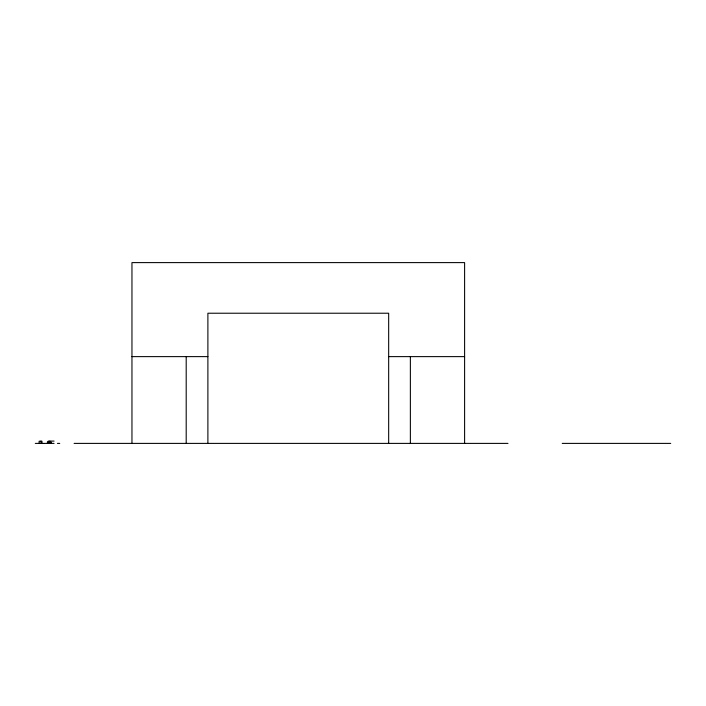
<?xml version="1.0" encoding="UTF-8"?>
<svg xmlns="http://www.w3.org/2000/svg" width="706" height="706" viewBox="0 0 706 706"><rect width="100%" height="100%" fill="white"/><g stroke="black" fill="none" stroke-linecap="round" stroke-linejoin="round"><path stroke-width="1.06" d="M131.96 356.618L207.891 356.618M388.671 356.618L464.601 356.618M48.237 441.091L54.062 441.091M35.3 443.394L43.622 443.394M43.807 443.394L54.062 443.394M57.451 443.394L59.719 443.394M74.112 443.394L507.993 443.394M562.232 443.394L670.7 443.394M464.601 443.394L464.601 262.606L131.96 262.606L131.96 443.394M410.371 356.618L410.371 443.394M388.671 443.394L388.671 313.226L207.891 313.226L207.891 443.394M186.199 356.618L186.199 443.394M51.22 443.394L51.22 442.168L50.806 443.394M50.497 443.394L50.497 441.797L47.426 441.797L47.426 443.394M50.179 441.797L50.179 443.394M49.897 441.091L49.897 442.627M48.714 441.797L48.714 443.394M48.326 441.797L48.326 443.394M41.963 443.394L41.963 441.224L39.139 441.224L39.139 443.394M41.31 441.224L41.31 443.394M40.586 441.224L40.586 441.947"/></g></svg>
